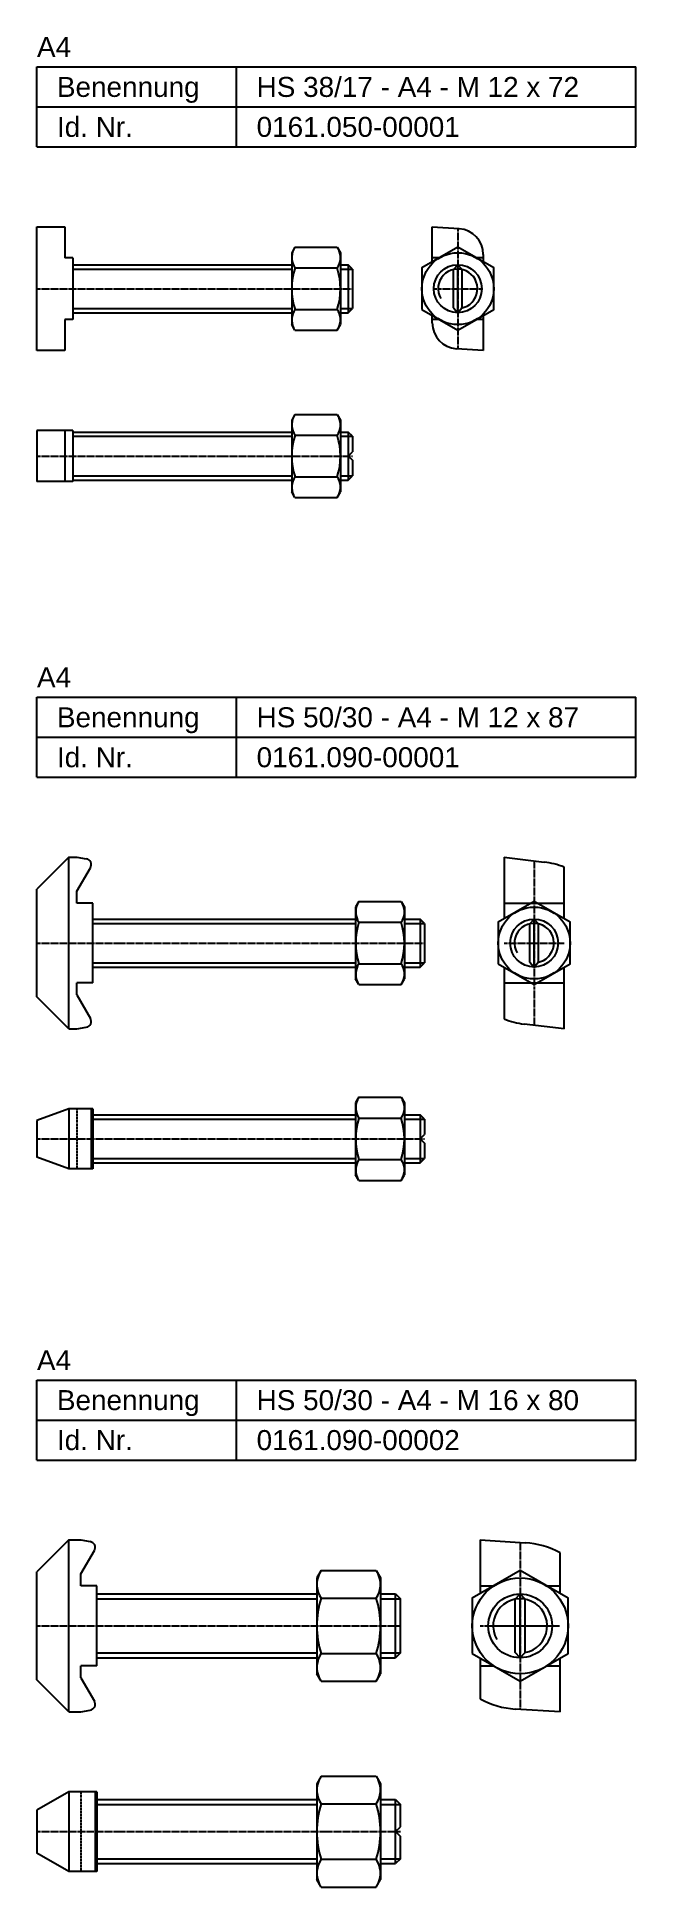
# Model space of a CAD drawing. Header units: millimetres. Extents: x 291 to 441, y -306 to 157.
import ezdxf

# ---------------------------------------------------------------- set-up
doc = ezdxf.new("R2010")
doc.units = ezdxf.units.MM
doc.linetypes.add('MITTE2', pattern=[1.125, 0.75, -0.125, 0.125, -0.125])
doc.linetypes.add('VERDECKT', pattern=[0.375, 0.25, -0.125])
doc.layers.add('HALFEN', color=2, linetype='CONTINUOUS')
doc.styles.add('ARIAL50', font='ARIAL.TTF', dxfattribs={"height": 5})

msp = doc.modelspace()

# ---------------------------------------------------------------- linework, layer by layer
at = {"layer": 'HALFEN'}
for p, q in [((290.7, 149.08), (440.7, 149.08)), ((290.7, 129.08), (290.7, 149.08)), ((340.7, 129.08), (340.7, 149.08)), ((440.7, 129.08), (440.7, 149.08)), ((290.7, 139.08), (440.7, 139.08)), ((290.7, 129.08), (440.7, 129.08)), ((290.7, 78.08), (290.7, 109.08)), ((290.7, 109.08), (297.7, 109.08)), ((297.7, 109.08), (297.7, 101.33)), ((389.7, 109.08), (396.41, 108.61)), ((389.7, 100.29), (389.7, 109.08)), ((355.31, 103.97), (354.5, 102.58)), ((354.5, 102.58), (354.5, 84.58)), ((355.31, 103.97), (365.9, 103.97)), ((365.9, 103.97), (366.7, 102.58)), ((366.7, 102.58), (366.7, 84.58)), ((402.45, 102.12), (402.45, 100.29)), ((299.7, 101.33), (297.7, 101.33)), ((299.7, 101.33), (299.7, 85.83)), ((299.7, 99.58), (354.5, 99.58)), ((355.31, 98.77), (365.9, 98.77)), ((366.7, 99.58), (368.63, 99.58)), ((369.7, 98.5), (368.63, 99.58)), ((368.63, 99.58), (368.63, 87.58)), ((369.7, 98.5), (369.7, 88.65)), ((391.5, 101.33), (389.7, 101.33)), ((395.01, 98.38), (396.08, 99.58)), ((395.01, 88.77), (395.01, 98.38)), ((396.08, 87.58), (396.08, 99.58)), ((397.15, 98.38), (396.08, 99.58)), ((397.15, 88.77), (397.15, 98.38)), ((402.45, 101.33), (400.66, 101.33)), ((355.31, 88.38), (365.9, 88.38)), ((368.63, 87.58), (369.7, 88.65)), ((395.01, 88.77), (396.08, 87.58)), ((397.15, 88.77), (396.08, 87.58)), ((297.7, 85.83), (297.7, 78.08)), ((299.7, 85.83), (297.7, 85.83)), ((299.7, 87.58), (354.5, 87.58)), ((355.31, 83.18), (354.5, 84.58)), ((365.9, 83.18), (366.7, 84.58)), ((366.7, 87.58), (368.63, 87.58)), ((389.7, 85.03), (389.7, 86.86)), ((391.5, 85.83), (389.7, 85.83)), ((402.45, 85.83), (400.66, 85.83)), ((402.45, 86.86), (402.45, 78.08)), ((355.31, 83.18), (365.9, 83.18)), ((297.7, 78.08), (290.7, 78.08)), ((402.45, 78.08), (395.75, 78.55)), ((355.31, 62.1), (354.5, 60.7)), ((354.5, 60.7), (354.5, 42.7)), ((355.31, 62.1), (365.9, 62.1)), ((365.9, 62.1), (366.7, 60.7)), ((366.7, 60.7), (366.7, 42.7)), ((299.7, 58.08), (290.7, 58.08)), ((290.7, 58.08), (290.7, 45.33)), ((297.7, 58.08), (297.7, 45.33)), ((299.7, 58.08), (299.7, 45.33)), ((299.7, 57.7), (354.5, 57.7)), ((355.31, 56.9), (365.9, 56.9)), ((366.7, 57.7), (368.63, 57.7)), ((369.7, 56.63), (368.63, 57.7)), ((368.63, 57.7), (368.63, 45.7)), ((369.7, 56.63), (369.7, 52.78)), ((368.63, 51.7), (369.7, 52.78)), ((368.63, 51.7), (369.7, 50.63)), ((355.31, 46.5), (365.9, 46.5)), ((368.63, 45.7), (369.7, 46.78)), ((369.7, 50.63), (369.7, 46.78)), ((299.7, 45.33), (290.7, 45.33)), ((299.7, 45.7), (354.5, 45.7)), ((355.31, 41.31), (354.5, 42.7)), ((365.9, 41.31), (366.7, 42.7)), ((366.7, 45.7), (368.63, 45.7)), ((355.31, 41.31), (365.9, 41.31)), ((290.7, -8.69), (440.7, -8.69)), ((290.7, -28.69), (290.7, -8.69)), ((340.7, -28.69), (340.7, -8.69)), ((440.7, -28.69), (440.7, -8.69)), ((290.7, -18.69), (440.7, -18.69)), ((290.7, -28.69), (440.7, -28.69)), ((298.7, -48.69), (290.7, -56.69)), ((298.7, -48.69), (300.7, -48.69)), ((298.7, -91.69), (298.7, -48.69)), ((300.7, -48.69), (303.05, -49.11)), ((407.7, -48.69), (407.7, -64.13)), ((407.7, -48.69), (417.7, -49.92)), ((300.7, -57.19), (304.09, -51.33)), ((422.7, -64.13), (422.7, -51.19)), ((290.7, -83.69), (290.7, -56.69)), ((300.7, -60.19), (300.7, -57.19)), ((371.31, -59.8), (370.5, -61.19)), ((371.31, -59.8), (381.9, -59.8)), ((381.9, -59.8), (382.7, -61.19)), ((304.7, -60.19), (300.7, -60.19)), ((304.7, -80.19), (304.7, -60.19)), ((304.7, -64.19), (370.5, -64.19)), ((370.5, -61.19), (370.5, -79.19)), ((382.7, -61.19), (382.7, -79.19)), ((382.7, -64.19), (386.63, -64.19)), ((386.63, -64.19), (386.63, -76.19)), ((387.7, -65.27), (386.63, -64.19)), ((407.7, -60.19), (422.7, -60.19)), ((414.13, -65.39), (415.2, -64.19)), ((416.28, -65.39), (415.2, -64.19)), ((415.2, -76.19), (415.2, -64.19)), ((371.31, -65), (381.9, -65)), ((387.7, -65.27), (387.7, -75.12)), ((414.13, -75), (414.13, -65.39)), ((416.28, -75), (416.28, -65.39)), ((304.7, -76.19), (370.5, -76.19)), ((371.31, -75.39), (381.9, -75.39)), ((382.7, -76.19), (386.63, -76.19)), ((386.63, -76.19), (387.7, -75.12)), ((407.7, -76.26), (407.7, -89.2)), ((414.13, -75), (415.2, -76.19)), ((416.28, -75), (415.2, -76.19)), ((422.7, -91.69), (422.7, -76.26)), ((304.7, -80.19), (300.7, -80.19)), ((300.7, -83.19), (300.7, -80.19)), ((300.7, -83.19), (304.09, -89.05)), ((371.31, -80.59), (370.5, -79.19)), ((371.31, -80.59), (381.9, -80.59)), ((381.9, -80.59), (382.7, -79.19)), ((407.7, -80.19), (422.7, -80.19)), ((298.7, -91.69), (290.7, -83.69)), ((298.7, -91.69), (300.7, -91.69)), ((300.7, -91.69), (303.05, -91.28)), ((422.7, -91.69), (412.71, -90.47)), ((371.31, -108.8), (370.5, -110.19)), ((370.5, -110.19), (370.5, -128.19)), ((371.31, -108.8), (381.9, -108.8)), ((381.9, -108.8), (382.7, -110.19)), ((382.7, -110.19), (382.7, -128.19)), ((298.7, -111.69), (290.7, -114.61)), ((290.7, -114.61), (290.7, -123.78)), ((298.7, -111.69), (298.7, -126.69)), ((304.7, -111.69), (298.7, -111.69)), ((304.29, -111.69), (304.29, -126.69)), ((304.7, -111.69), (304.7, -126.69)), ((304.7, -113.19), (370.5, -113.19)), ((371.31, -114), (381.9, -114)), ((382.7, -113.19), (386.63, -113.19)), ((386.63, -113.19), (386.63, -125.19)), ((387.7, -114.27), (386.63, -113.19)), ((387.7, -114.27), (387.7, -118.12)), ((386.63, -119.19), (387.7, -118.12)), ((386.63, -119.19), (387.7, -120.27)), ((387.7, -120.27), (387.7, -124.12)), ((298.7, -126.69), (290.7, -123.78)), ((371.31, -124.39), (381.9, -124.39)), ((386.63, -125.19), (387.7, -124.12)), ((304.7, -126.69), (298.7, -126.69)), ((304.7, -125.19), (370.5, -125.19)), ((371.31, -129.59), (370.5, -128.19)), ((371.31, -129.59), (381.9, -129.59)), ((381.9, -129.59), (382.7, -128.19)), ((382.7, -125.19), (386.63, -125.19)), ((290.7, -179.59), (440.7, -179.59)), ((290.7, -199.59), (290.7, -179.59)), ((340.7, -199.59), (340.7, -179.59)), ((440.7, -199.59), (440.7, -179.59)), ((290.7, -189.59), (440.7, -189.59)), ((290.7, -199.59), (440.7, -199.59)), ((298.7, -219.59), (290.7, -227.59)), ((298.7, -262.59), (298.7, -219.59)), ((298.7, -219.59), (301.7, -219.59)), ((301.7, -219.59), (304.05, -220)), ((301.7, -228.09), (305.09, -222.23)), ((401.7, -219.59), (401.7, -233.01)), ((401.7, -219.59), (412.96, -220.28)), ((421.7, -233.01), (421.7, -222.84)), ((290.7, -254.59), (290.7, -227.59)), ((301.7, -231.09), (301.7, -228.09)), ((305.7, -231.09), (301.7, -231.09)), ((305.7, -251.09), (305.7, -231.09)), ((361.88, -227.23), (360.8, -229.09)), ((360.8, -229.09), (360.8, -253.09)), ((361.88, -227.23), (375.63, -227.23)), ((375.63, -227.23), (376.7, -229.09)), ((376.7, -229.09), (376.7, -253.09)), ((401.7, -231.09), (405.03, -231.09)), ((418.38, -231.09), (421.7, -231.09)), ((305.7, -233.09), (360.8, -233.09)), ((361.88, -234.16), (375.63, -234.16)), ((376.7, -233.09), (380.48, -233.09)), ((380.48, -233.09), (381.7, -234.32)), ((380.48, -249.09), (380.48, -233.09)), ((381.7, -247.86), (381.7, -234.32)), ((410.48, -234.43), (411.7, -233.09)), ((410.48, -247.75), (410.48, -234.43)), ((411.7, -249.09), (411.7, -233.09)), ((412.93, -234.43), (411.7, -233.09)), ((412.93, -247.75), (412.93, -234.43)), ((305.7, -249.09), (360.8, -249.09)), ((361.88, -248.02), (375.63, -248.02)), ((376.7, -249.09), (380.48, -249.09)), ((381.7, -247.86), (380.48, -249.09)), ((401.7, -249.17), (401.7, -259.33)), ((411.7, -249.09), (410.48, -247.75)), ((411.7, -249.09), (412.93, -247.75)), ((421.7, -262.59), (421.7, -249.17)), ((298.7, -262.59), (290.7, -254.59)), ((305.7, -251.09), (301.7, -251.09)), ((301.7, -254.09), (301.7, -251.09)), ((301.7, -254.09), (305.09, -259.95)), ((361.88, -254.95), (360.8, -253.09)), ((375.63, -254.95), (376.7, -253.09)), ((401.7, -251.09), (405.03, -251.09)), ((418.38, -251.09), (421.7, -251.09)), ((361.88, -254.95), (375.63, -254.95)), ((298.7, -262.59), (301.7, -262.59)), ((301.7, -262.59), (304.05, -262.18)), ((421.7, -262.59), (410.45, -261.9)), ((361.88, -278.73), (360.8, -280.59)), ((360.8, -280.59), (360.8, -304.59)), ((361.88, -278.73), (375.63, -278.73)), ((375.63, -278.73), (376.7, -280.59)), ((376.7, -280.59), (376.7, -304.59)), ((298.7, -282.59), (290.7, -287.21)), ((305.7, -282.59), (298.7, -282.59)), ((298.7, -282.59), (298.7, -302.59)), ((305.29, -282.59), (305.29, -302.59)), ((305.7, -282.59), (305.7, -302.59)), ((305.7, -284.59), (360.8, -284.59)), ((361.88, -285.66), (375.63, -285.66)), ((376.7, -284.59), (380.48, -284.59)), ((380.48, -284.59), (381.7, -285.82)), ((380.48, -300.59), (380.48, -284.59)), ((381.7, -291.36), (381.7, -285.82)), ((290.7, -287.21), (290.7, -297.97)), ((380.48, -292.59), (381.7, -291.36)), ((380.48, -292.59), (381.7, -293.82)), ((381.7, -299.36), (381.7, -293.82)), ((298.7, -302.59), (290.7, -297.97)), ((305.7, -300.59), (360.8, -300.59)), ((361.88, -299.52), (375.63, -299.52)), ((376.7, -300.59), (380.48, -300.59)), ((381.7, -299.36), (380.48, -300.59)), ((305.7, -302.59), (298.7, -302.59)), ((361.88, -306.45), (360.8, -304.59)), ((375.63, -306.45), (376.7, -304.59)), ((361.88, -306.45), (375.63, -306.45))]:
    msp.add_line(p, q, dxfattribs=at)
at = {"layer": 'HALFEN', "color": 1, "linetype": 'MITTE2'}
for p, q in [((396.08, 108.63), (396.08, 78.52)), ((290.7, 93.58), (369.7, 93.58)), ((390.08, 93.58), (402.08, 93.58)), ((290.7, 51.7), (369.7, 51.7)), ((415.2, -49.61), (415.2, -90.77)), ((290.7, -70.19), (387.7, -70.19)), ((407.7, -70.19), (422.7, -70.19)), ((290.7, -119.19), (387.7, -119.19)), ((411.7, -220.2), (411.7, -261.98)), ((290.7, -241.09), (381.7, -241.09)), ((401.7, -241.09), (421.7, -241.09)), ((403.2, -241.09), (420.2, -241.09)), ((290.7, -292.59), (381.7, -292.59))]:
    msp.add_line(p, q, dxfattribs=at)
at = {"layer": 'HALFEN', "color": 1}
for p, q in [((299.7, 98.5), (354.5, 98.5)), ((366.7, 98.5), (369.7, 98.5)), ((299.7, 88.65), (354.5, 88.65)), ((366.7, 88.65), (369.7, 88.65)), ((299.7, 56.63), (354.5, 56.63)), ((366.7, 56.63), (369.7, 56.63)), ((299.7, 46.78), (354.5, 46.78)), ((366.7, 46.78), (369.7, 46.78)), ((304.7, -65.27), (370.5, -65.27)), ((382.7, -65.27), (387.7, -65.27)), ((304.7, -75.12), (370.5, -75.12)), ((382.7, -75.12), (387.7, -75.12)), ((304.7, -114.27), (370.5, -114.27)), ((382.7, -114.27), (387.7, -114.27)), ((304.7, -124.12), (370.5, -124.12)), ((382.7, -124.12), (387.7, -124.12)), ((305.7, -234.32), (360.8, -234.32)), ((376.7, -234.32), (381.7, -234.32)), ((305.7, -247.86), (360.8, -247.86)), ((376.7, -247.86), (381.7, -247.86)), ((305.7, -285.82), (360.8, -285.82)), ((376.7, -285.82), (381.7, -285.82)), ((305.7, -299.36), (360.8, -299.36)), ((376.7, -299.36), (381.7, -299.36))]:
    msp.add_line(p, q, dxfattribs=at)
at = {"layer": 'HALFEN', "color": 1, "linetype": 'VERDECKT'}
for p, q in [((300.7, -111.69), (300.7, -126.69)), ((301.7, -282.59), (301.7, -302.59))]:
    msp.add_line(p, q, dxfattribs=at)
at = {"layer": 'HALFEN'}
for points in [[(387.08, 88.38), (396.08, 83.18), (405.08, 88.38), (405.08, 98.77), (396.08, 103.97), (387.08, 98.77)], [(406.2, -75.39), (415.2, -80.59), (424.2, -75.39), (424.2, -65), (415.2, -59.8), (406.2, -65)], [(399.7, -248.02), (411.7, -254.94), (423.7, -248.02), (423.7, -234.16), (411.7, -227.23), (399.7, -234.16)]]:
    msp.add_lwpolyline(points, close=True, dxfattribs=at)
for centre, radius in [((396.08, 93.58), 9), ((396.08, 93.58), 6), ((415.2, -70.19), 9), ((415.2, -70.19), 6), ((411.7, -241.09), 12), ((411.7, -241.09), 8)]:
    msp.add_circle(centre, radius, dxfattribs=at)
for centre, radius, start, end in [((395.95, 102.12), 6.5, 0, 86), ((359.1, 101.37), 4.6, 154.4385, 214.4385), ((362.11, 101.37), 4.6, 325.5615, 25.5615), ((371.68, 93.58), 17.17, 162.383, 197.617), ((349.53, 93.58), 17.17, 342.383, 17.617), ((359.1, 85.78), 4.6, 145.5615, 205.5615), ((362.11, 85.78), 4.6, 334.4385, 34.4385), ((396.2, 85.03), 6.5, 180, 266), ((359.1, 59.5), 4.6, 154.4385, 214.4385), ((362.11, 59.5), 4.6, 325.5615, 25.5615), ((371.68, 51.7), 17.17, 162.383, 197.617), ((349.53, 51.7), 17.17, 342.383, 17.617), ((359.1, 43.91), 4.6, 145.5615, 205.5615), ((362.11, 43.91), 4.6, 334.4385, 34.4385), ((302.79, -50.58), 1.5, 330, 80), ((415.2, -70.27), 20.5, 68.5399, 83), ((375.1, -62.4), 4.6, 154.4385, 214.4385), ((378.11, -62.4), 4.6, 325.5615, 25.5615), ((387.68, -70.19), 17.17, 162.383, 197.617), ((365.53, -70.19), 17.17, 342.383, 17.617), ((375.1, -77.99), 4.6, 145.5615, 205.5615), ((378.11, -77.99), 4.6, 334.4385, 34.4385), ((302.79, -89.8), 1.5, 280, 30), ((415.2, -70.12), 20.5, 248.5399, 263), ((375.1, -111.4), 4.6, 154.4385, 214.4385), ((378.11, -111.4), 4.6, 325.5615, 25.5615), ((387.68, -119.19), 17.17, 162.383, 197.617), ((365.53, -119.19), 17.17, 342.383, 17.617), ((375.1, -126.99), 4.6, 145.5615, 205.5615), ((378.11, -126.99), 4.6, 334.4385, 34.4385), ((303.79, -221.48), 1.5, 330, 80), ((411.7, -240.74), 20.5, 60.8036, 86.5), ((366.93, -230.69), 6.13, 154.4385, 214.4385), ((370.58, -230.69), 6.13, 325.5615, 25.5615), ((383.7, -241.09), 22.9, 162.383, 197.617), ((353.81, -241.09), 22.9, 342.383, 17.617), ((366.93, -251.48), 6.13, 145.5615, 205.5615), ((370.58, -251.48), 6.13, 334.4385, 34.4385), ((303.79, -260.7), 1.5, 280, 30), ((411.7, -241.44), 20.5, 240.8036, 266.5), ((366.93, -282.19), 6.13, 154.4385, 214.4385), ((370.58, -282.19), 6.13, 325.5615, 25.5615), ((383.7, -292.59), 22.9, 162.383, 197.617), ((353.81, -292.59), 22.9, 342.383, 17.617), ((366.93, -302.98), 6.13, 145.5615, 205.5615), ((370.58, -302.98), 6.13, 334.4385, 34.4385)]:
    msp.add_arc(centre, radius, start, end, dxfattribs=at)
at = {"layer": 'HALFEN', "color": 1}
for centre, radius in [((396.08, 93.58), 4.93), ((415.2, -70.19), 4.93), ((411.7, -241.09), 6.77)]:
    msp.add_arc(centre, radius, 280, 210, dxfattribs=at)

# ---------------------------------------------------------------- texts
at = {"layer": 'HALFEN', "style": 'ARIAL50'}
for s, p in [('A4', (290.7, 151.58)), ('Benennung', (295.7, 141.58)), ('HS 38/17 - A4 - M 12 x 72', (345.7, 141.58)), ('Id. Nr.', (295.7, 131.58)), ('0161.050-00001', (345.7, 131.58)), ('A4', (290.7, -6.19)), ('Benennung', (295.7, -16.19)), ('HS 50/30 - A4 - M 12 x 87', (345.7, -16.19)), ('Id. Nr.', (295.7, -26.19)), ('0161.090-00001', (345.7, -26.19)), ('A4', (290.7, -177.09)), ('Benennung', (295.7, -187.09)), ('HS 50/30 - A4 - M 16 x 80', (345.7, -187.09)), ('Id. Nr.', (295.7, -197.09)), ('0161.090-00002', (345.7, -197.09))]:
    msp.add_text(s, height=5, dxfattribs=at).set_placement(p)

doc.saveas('drawing.dxf')
